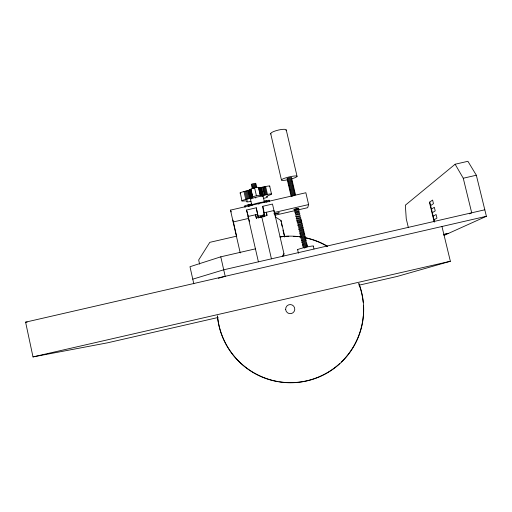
<?xml version="1.0" encoding="UTF-8"?>
<svg xmlns="http://www.w3.org/2000/svg" width="512" height="512" viewBox="0 0 512 512"><rect width="100%" height="100%" fill="white"/><g stroke="black" fill="none" stroke-linecap="round" stroke-linejoin="round"><path stroke-width="0.77" d="M280.986 221.606L281.03 220.525L275.162 216.877M283.661 256.045L283.949 253.677L272.48 204.051L262.752 206.298L264.128 216.41M240.237 252.96L230.47 210.131L305.85 192.736L308.614 204.576L307.686 207.693L299.117 209.67M282.278 256.346L283.949 253.677M263.334 215.994L262.195 215.923M263.533 216.845L262.387 216.787M251.002 201.286A3.795 0.531 -13 0 1 248.192 201.837L247.878 201.869A4.243 0.595 -13 0 1 246.797 201.498L247.354 200.819L243.827 200.954A3.853 0.55 -12.9 0 1 241.914 200.736L240.269 192.774A4.314 0.653 -12.9 0 1 243.974 191.558L248.57 190.336L250.95 189.114A3.898 0.602 -13.1 0 1 254.579 187.782L255.002 187.686A4.358 0.672 -13.1 0 1 258.413 187.386L260.883 187.475L265.626 186.56A3.859 0.589 -13.2 0 1 269.664 186.042L269.754 186.086A4.32 0.659 -13.2 0 1 269.536 186.47M241.914 200.736L242.067 200.646A4.314 0.614 -12.9 0 1 245.786 199.45L250.387 198.24L252.781 197.056A3.898 0.557 -13.1 0 1 256.416 195.757L256.838 195.667A4.358 0.627 -13.1 0 1 260.243 195.328L262.707 195.386L267.45 194.458A3.859 0.55 -13.2 0 1 271.482 193.907L271.571 193.952A4.32 0.614 -13.2 0 1 269.837 194.957L266.534 196.358L267.2 196.787A3.795 0.531 -13.1 0 1 266.394 197.594L266.08 197.709A4.25 0.595 -13.1 0 1 263.315 198.432M298.867 209.363L296.672 209.51L294.554 210.426M299.264 211.078L294.662 212.064L295.315 212.115M299.859 213.645L297.67 213.805L295.546 214.707M300.307 215.552L295.706 216.544L296.352 216.582M300.749 217.459L296.147 218.451L296.794 218.49M301.35 220.026L296.742 221.024L297.389 221.056M301.946 222.598L299.763 222.79L297.626 223.654M302.342 224.314L297.741 225.312L298.387 225.331M302.746 226.029L298.426 227.078M302.944 226.886L298.624 227.936M444.006 234.381L448.672 233.312L486.4 216.288L476.333 175.226L467.904 161.293L455.13 164.237L405.344 205.197L406.253 218.797L408.301 227.328M303.341 228.602L298.739 229.6L299.379 229.613M303.942 231.174L299.616 232.224M304.339 232.89L299.738 233.894L300.378 233.901M304.941 235.469L300.333 236.474L300.973 236.474M305.939 239.757L301.338 240.768L301.971 240.762M306.342 241.478L301.734 242.49L302.368 242.477M306.541 242.336L302.214 243.379M430.637 205.6L433.466 203.661L432.595 200.058L429.434 202.304L434.24 222.208M306.938 244.058L302.336 245.069L302.97 245.05M431.494 209.146L434.336 207.27L435.213 210.88L432.346 212.691M307.539 246.637L303.213 247.674M433.203 216.237L436.083 214.496L436.96 218.112L434.061 219.789M245.094 207.43L244.89 205.901A3.59 0.486 -13 0 1 247.994 204.922L251.622 203.981M298.419 208.634L298.765 208.41L293.946 209.434L298.829 208.269L298.298 208.614M298.816 210.349C299.469 209.555 294.253 210.752 294.752 211.283M469.6 213.862L471.699 212.8L463.258 178.234L455.13 164.237M299.213 212.058C299.866 211.277 294.656 212.467 295.149 212.992M299.411 212.915C300.307 212.006 293.76 213.677 295.712 213.824M299.808 214.624C300.461 213.862 295.264 215.053 295.744 215.558M300.301 216.723C300.947 215.974 295.757 217.165 296.237 217.658M300.698 218.432C301.344 217.702 296.16 218.886 296.634 219.373M300.896 219.29L301.248 219.085L296.608 220.218M301.293 221.005L301.645 220.8L297.229 221.939M301.491 221.862L301.843 221.658L297.21 222.784M301.894 223.571L302.246 223.373L297.824 224.512M302.291 225.286L302.643 225.088L298.227 226.221M443.93 235.45L448.282 233.485L443.61 234.56M302.893 227.859L303.245 227.661L298.822 228.794M303.29 229.568L303.642 229.376L299.219 230.509M303.488 230.426L303.84 230.234L299.2 231.36M303.885 232.141L304.243 231.955L299.821 233.082M304.288 233.856L304.64 233.67L300.218 234.797M304.486 234.714L304.845 234.528L300.198 235.654M304.883 236.435L305.242 236.25L300.813 237.37M305.088 237.293L305.44 237.107L300.8 238.227M305.286 238.15L305.645 237.965L301.216 239.085M305.485 239.008L305.843 238.829L301.414 239.942M305.882 240.723L306.24 240.544L301.811 241.658M306.483 243.302L306.842 243.123L302.413 244.237M306.88 245.018L307.245 244.845L302.81 245.952M307.085 245.875L307.443 245.709L302.797 246.822M255.43 248.851L220.774 256.826L189.978 266.726L193.818 283.827M192.768 279.162L223.712 269.805L484.806 209.792M255.462 197.946L255.942 197.805M218.381 278.298L225.19 276.301L220.774 256.826M441.958 226.502L450.368 261.261L397.139 276.454L359.002 285.197M260.038 217.325L261.21 217.018M304.384 248.077L304.96 247.93M268.973 200.768A3.597 0.486 -13.1 0 0 269.459 200.326L269.382 200.294A3.213 0.435 -13.1 0 0 266.022 200.762L263.981 201.229M258.406 261.83L246.534 210.042L256.262 207.795L258.522 218.125M257.747 214.253L248.013 216.493L249.645 221.792M264.749 216.691L264.237 212.755L273.971 210.509L274.022 212.077M248.723 218.387L233.171 221.971L233.811 223.277M258.061 216.23L264.282 214.797M274.394 212.467L308.614 204.576M264.122 216.006L258.752 217.504L259.277 217.606M273.837 213.766L279.27 212.819L274.598 214.195M274.963 215.238L294.438 210.746M463.258 178.234L476.333 175.226M236.742 236.134L209.805 242.342L198.675 259.987L199.597 264.09M218.112 317.478L107.584 342.803L32.998 356.909L25.6 322.157L486.4 216.288M32.998 356.909L450.368 261.261M294.624 209.491L294.112 209.51L294.72 209.549M25.6 322.157L27.181 322.086M230.47 210.131L231.29 211.904M246.534 210.042L247.443 213.037M247.898 214.534L248.576 216.787M429.779 202.061L434.406 221.21M286.266 130.029L297.075 176.39M313.318 246.08L313.984 248.922M270.694 133.638L281.453 180M297.619 249.69L298.445 253.248M281.03 220.525L284.768 236.666M281.338 223.149L282.054 226.24M282.95 230.099L284.557 237.043M269.664 186.042L271.482 193.907M269.382 200.294L269.722 201.747M265.626 186.56L267.45 194.458M264.813 186.765L266.637 194.656M263.994 186.95L265.811 194.842M263.181 187.117L264.998 195.014M266.022 200.762L266.362 202.227M262.637 187.213L264.454 195.11M261.638 187.379L263.456 195.283M263.136 196.55L264.435 202.189M260.883 187.475L262.707 195.386M260.666 187.501L262.49 195.405M260.134 187.546L261.958 195.456M259.494 187.571L261.325 195.494M258.989 187.552L260.813 195.482M258.624 187.488L260.448 195.424M258.413 187.386L260.243 195.328M262.752 206.298L264.237 212.755M261.734 216.73L271.424 258.835M254.579 187.782L256.416 195.757M250.95 189.114L252.781 197.056M250.816 189.274L252.64 197.21M250.566 189.459L252.39 197.389M250.214 189.658L252.038 197.581M249.894 189.805L251.712 197.722M249.235 190.093L251.053 198.003M251.821 203.917L252.16 205.382M248.57 190.336L250.387 198.24M251.795 205.101L250.502 199.469A6.483 0.915 -13.1 0 1 257.478 196.915A6.483 0.915 -13.1 0 1 262.95 196.838M248.333 190.413L250.15 198.317M247.757 190.605L249.568 198.502M250.394 204.346L250.733 205.811M246.861 190.867L248.672 198.765M249.606 204.557L249.946 206.016M245.92 191.117L247.731 199.014M248.8 204.749L249.133 206.208M244.947 191.347L246.758 199.245M247.994 204.922L248.326 206.381M243.974 191.558L245.786 199.45M232.928 220.064L236.55 235.949M256.442 218.605L255.584 214.752L256.326 217.978L267.142 215.482L266.4 212.256L266.739 215.418M256.262 207.795L258.118 216.992M245.069 206.246A3.213 0.435 -12.9 0 1 244.755 205.978M297.658 249.754A8.064 0.544 -13.1 0 1 305.754 247.251A8.064 0.544 -13.1 0 1 313.203 246.176M287.142 179.917A8.032 1.254 -13.5 0 1 282.803 178.97A8.032 1.254 -13.5 0 1 295.475 175.955A8.032 1.254 -13.5 0 1 291.795 178.81M270.976 134.029A8.006 1.715 -13.7 0 1 278.496 130.048A8.006 1.715 -13.7 0 1 285.978 130.554M287.584 178.854A2.406 0.378 -13.5 0 1 287.488 178.355A2.406 0.378 -13.5 0 1 290.637 177.562A2.406 0.378 -13.5 0 1 291.27 177.926M287.418 179.712A2.406 0.371 -13.5 0 1 287.981 179.098A2.406 0.371 -13.5 0 1 290.995 178.4A2.406 0.371 -13.5 0 1 291.469 178.778M287.386 180.525A2.406 0.371 -13.5 0 1 290.003 179.443A2.406 0.371 -13.5 0 1 291.667 179.629M288.179 181.408A2.406 0.365 -13.5 0 1 287.955 180.973A2.406 0.365 -13.5 0 1 290.886 180.173A2.406 0.365 -13.5 0 1 292.109 180.333M288.006 182.266A2.406 0.365 -13.5 0 1 288.576 181.664A2.406 0.365 -13.5 0 1 291.597 180.966A2.406 0.365 -13.5 0 1 292.064 181.331M288.57 183.11A2.406 0.365 -13.5 0 1 288.358 182.682A2.406 0.365 -13.5 0 1 291.283 181.882A2.406 0.365 -13.5 0 1 292.506 182.035M288.403 183.974A2.406 0.358 -13.5 0 1 290.189 183.008A2.406 0.358 -13.5 0 1 292.704 182.886M288.602 184.826A2.413 0.358 -13.5 0 1 289.171 184.224A2.413 0.358 -13.5 0 1 292.192 183.526A2.413 0.358 -13.5 0 1 292.659 183.885M289.165 185.664A2.413 0.352 -13.4 0 1 288.954 185.248A2.413 0.352 -13.4 0 1 291.878 184.454A2.413 0.352 -13.4 0 1 293.101 184.595M288.998 186.528A2.413 0.352 -13.4 0 1 289.568 185.939A2.413 0.352 -13.4 0 1 292.589 185.242A2.413 0.352 -13.4 0 1 293.056 185.594M288.973 187.347A2.413 0.352 -13.4 0 1 291.597 186.291A2.413 0.352 -13.4 0 1 293.254 186.445M289.395 188.23A2.413 0.346 -13.4 0 1 291.181 187.29A2.413 0.346 -13.4 0 1 293.696 187.155M289.594 189.088A2.413 0.346 -13.4 0 1 290.17 188.506A2.413 0.346 -13.4 0 1 293.184 187.808A2.413 0.346 -13.4 0 1 293.651 188.147M290.157 189.926A2.413 0.339 -13.4 0 1 289.946 189.523A2.413 0.339 -13.4 0 1 292.877 188.73A2.413 0.339 -13.4 0 1 294.093 188.858M289.99 190.79A2.413 0.339 -13.4 0 1 290.566 190.214A2.413 0.339 -13.4 0 1 293.587 189.517A2.413 0.339 -13.4 0 1 294.048 189.856M289.965 191.61A2.413 0.339 -13.4 0 1 292.589 190.573A2.413 0.339 -13.4 0 1 294.246 190.707M290.387 192.493A2.413 0.333 -13.4 0 1 292.179 191.571A2.413 0.333 -13.4 0 1 294.688 191.418M290.586 193.35A2.413 0.333 -13.4 0 1 291.162 192.781A2.413 0.333 -13.4 0 1 294.182 192.09A2.413 0.333 -13.4 0 1 294.643 192.41M290.56 194.17A2.413 0.326 -13.4 0 1 293.19 193.139A2.413 0.326 -13.4 0 1 294.842 193.267M290.982 195.053A2.413 0.326 -13.4 0 1 292.774 194.138A2.413 0.326 -13.4 0 1 295.283 193.978M291.181 195.91A2.413 0.326 -13.4 0 1 291.757 195.354A2.413 0.326 -13.4 0 1 294.778 194.656A2.413 0.326 -13.4 0 1 295.238 194.97M291.418 196.422A2.413 0.32 -13.4 0 1 292.87 195.93M293.478 195.782A2.413 0.32 -13.4 0 1 294.65 195.552M248.755 206.189A10.022 1.338 -13 0 1 258.682 202.867A10.022 1.338 -13 0 1 267.949 201.939M258.266 204A10.022 1.325 -13 0 1 259.558 203.712M251.603 184.64A2.4 0.384 -13.1 0 1 252.032 184.038A2.4 0.384 -13.1 0 1 255.04 183.347A2.4 0.384 -13.1 0 1 255.648 183.699M251.546 185.453A2.4 0.378 -13.1 0 1 254.022 184.39A2.4 0.378 -13.1 0 1 255.846 184.55M251.994 186.342A2.4 0.378 -13.1 0 1 253.606 185.389A2.4 0.378 -13.1 0 1 256.256 185.261M252.186 187.194A2.4 0.378 -13.1 0 1 252.621 186.605A2.4 0.378 -13.1 0 1 255.635 185.907A2.4 0.378 -13.1 0 1 256.237 186.259M252.134 188.006A2.4 0.371 -13.1 0 1 254.611 186.957A2.4 0.371 -13.1 0 1 256.435 187.11M252.288 188.672A2.4 0.371 -13.1 0 1 255.11 187.75M255.686 187.654A2.4 0.371 -13.1 0 1 256.819 187.629M240.301 193.229A3.853 0.589 -12.9 0 1 240.109 192.87M339.795 363.501A73.248 73.101 51.1 0 1 279.546 381.805M278.086 381.574A73.248 73.101 51.1 0 1 251.968 371.667M251.341 371.277A73.248 73.101 51.1 0 1 217.517 315.987M280.083 236.96A73.248 73.101 51.1 0 1 288.787 236.269M293.549 236.333A73.248 73.101 51.1 0 1 297.517 236.621M299.098 236.794A73.248 73.101 51.1 0 1 300.672 237.005M305.37 237.837A73.248 73.101 51.1 0 1 327.526 246.464M358.771 283.616A73.248 73.101 51.1 0 1 361.574 292.781M361.754 293.562A73.248 73.101 51.1 0 1 363.162 302.24M363.411 305.427A73.248 73.101 51.1 0 1 363.379 314.221M363.264 315.821A73.248 73.101 51.1 0 1 341.408 361.978M358.918 283.565A73.376 73.235 51.1 0 1 306.886 380.915A73.376 73.235 51.1 0 1 217.408 315.994M280.09 236.832A73.376 73.235 51.1 0 1 300.717 236.87M305.421 237.709A73.376 73.235 51.1 0 1 327.616 246.349M285.664 309.555A4.576 4.57 51.1 0 0 292.87 312.851A4.576 4.57 51.1 0 0 292.109 304.966A4.576 4.57 51.1 0 0 285.664 309.555"/></g></svg>
